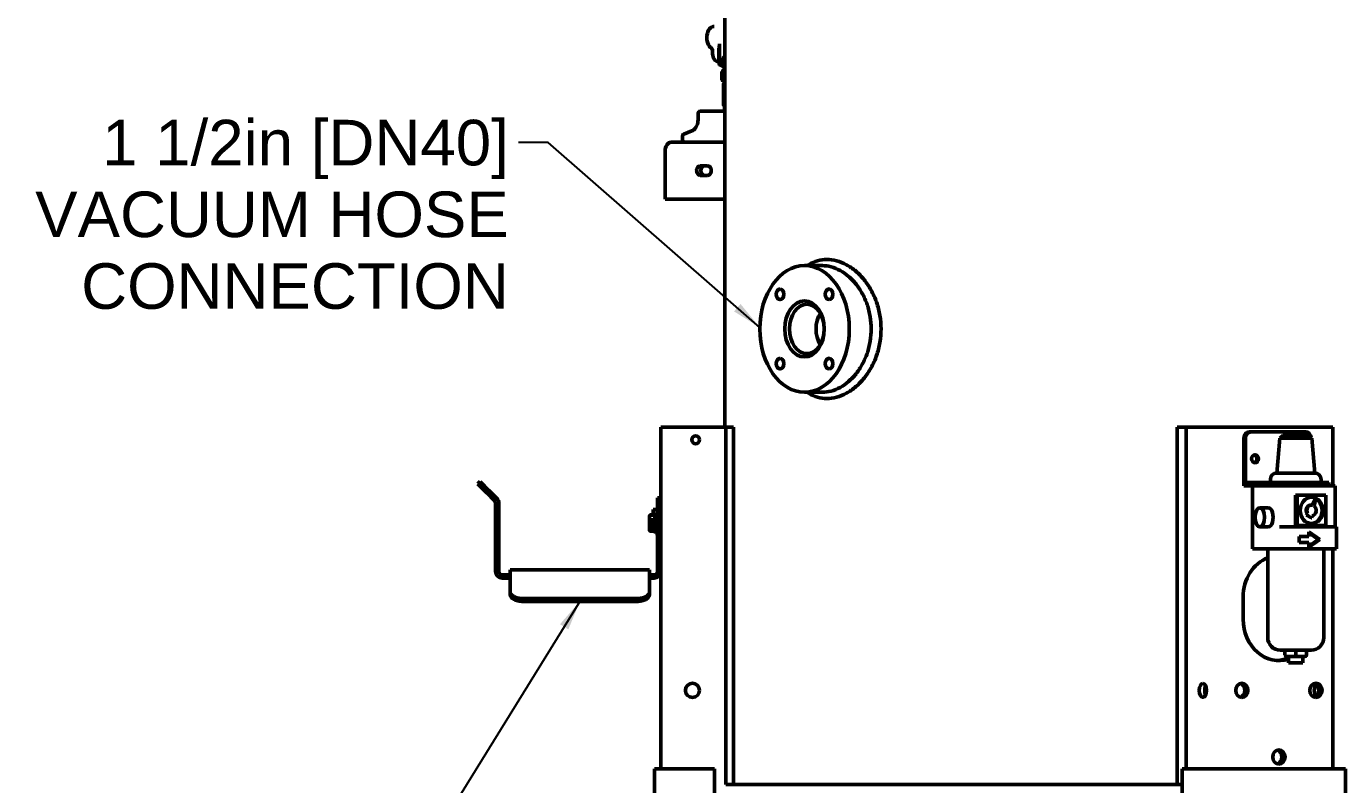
# Model space of a CAD drawing. Header units: inches. Extents: x 15 to 402, y 6 to 258.
# Drawn here: x 41.6 to 93.8, y 55.4 to 85.3 of the extents above; entities that cross this region are included whole.
import ezdxf

# ---------------------------------------------------------------- set-up
doc = ezdxf.new("R2010")
doc.units = ezdxf.units.IN
doc.header["$LTSCALE"] = 12
doc.header["$MEASUREMENT"] = 0
for name, color, linetype, lineweight in [('Dimension (ANSI)', 7, 'Continuous', 25), ('Symbol (ANSI)', 7, 'Continuous', 25), ('Visible (ANSI)', 7, 'Continuous', 50)]:
    doc.layers.add(name, color=color, linetype=linetype, lineweight=lineweight)
doc.styles.add('MEMCOR Medium', font='arial.ttf')
doc.styles.add('Standard D-E', font='arial.ttf')
doc.dimstyles.new('Default (ANSI)', dxfattribs={"dimscale": 12, "dimtxt": 0.15, "dimasz": 0.098425, "dimexe": 0.125, "dimexo": 0.0625, "dimgap": 0.031496, "dimtad": 0, "dimtih": 1, "dimtoh": 1, "dimdec": 4, "dimrnd": 1e-08, "dimzin": 3, "dimdsep": 46, "dimlunit": 5, "dimtxsty": 'MEMCOR Medium', "dimcen": 0.09, "dimdle": 0.393701, "dimclrd": 256, "dimclre": 256, "dimclrt": 256, "dimadec": 0, "dimazin": 1, "dimtfac": 0.8, "dimtofl": 0, "dimtmove": 0, "dimatfit": 3, "dimfxl": 1, "dimfrac": 1, "dimtolj": 1, "dimtzin": 4, "dimlwd": -1, "dimlwe": -1, "dimarcsym": 0})
doc.dimstyles.new('in [mm] D-E NeptuneBenson$7', dxfattribs={"dimscale": 12, "dimtxt": 0.15, "dimasz": 0.098425, "dimexe": 0.125, "dimexo": 0.063, "dimgap": 0.031496, "dimtad": 0, "dimtih": 1, "dimtoh": 1, "dimdec": 4, "dimrnd": 1e-08, "dimzin": 3, "dimdsep": 46, "dimlunit": 5, "dimtxsty": 'Standard D-E', "dimcen": 0.09, "dimdle": 0.393701, "dimclrd": 256, "dimclre": 256, "dimclrt": 256, "dimadec": 1, "dimazin": 1, "dimtfac": 1, "dimtofl": 0, "dimtmove": 0, "dimatfit": 3, "dimfxl": 1, "dimfrac": 1, "dimtolj": 1, "dimtzin": 4, "dimlwd": -1, "dimlwe": -1, "dimarcsym": 0})

# ---------------------------------------------------------------- blocks, each defined once
blk = doc.blocks.new('*D22')
at = {"layer": 'Defpoints', "color": 0, "transparency": 16777216}
for p in [(35.857, 131.747), (26.937, 34.332), (66.494, 34.332)]:
    blk.add_point(p, dxfattribs=at)
at = {"layer": 'Dimension (ANSI)', "transparency": 16777216}
for p, q in [((35.107, 131.747), (25.437, 131.747)), ((26.937, 130.566), (26.937, 87.135)), ((26.937, 35.513), (26.937, 80.394)), ((65.744, 34.332), (25.437, 34.332))]:
    blk.add_line(p, q, dxfattribs=at)
for points in [[(26.74, 130.566), (27.133, 130.566), (26.937, 131.747)], [(26.74, 35.513), (27.133, 35.513), (26.937, 34.332)]]:
    blk.add_solid(points, dxfattribs=at)
at = {"layer": 'Dimension (ANSI)', "transparency": 16777216, "char_height": 1.8, "attachment_point": 5, "style": 'MEMCOR Medium'}
for s, insert in [('\\A1; 97{\\H0.8x;\\S7#16;} in', (26.937, 85.604)), ('\\A1;[2474.3 mm]', (26.937, 82.233))]:
    blk.add_mtext(s, dxfattribs=dict(at, insert=insert))
blk = doc.blocks.new('*D23')
at = {"layer": 'Defpoints', "color": 0, "transparency": 16777216}
for p in [(39.876, 122.865), (66.907, 122.865), (66.494, 34.332)]:
    blk.add_point(p, dxfattribs=at)
at = {"layer": 'Dimension (ANSI)', "transparency": 16777216}
for p, q in [((66.157, 122.865), (38.376, 122.865)), ((39.876, 121.684), (39.876, 100.448)), ((39.876, 35.513), (39.876, 93.658)), ((65.744, 34.332), (38.376, 34.332))]:
    blk.add_line(p, q, dxfattribs=at)
for points in [[(39.68, 121.684), (40.073, 121.684), (39.876, 122.865)], [(39.68, 35.513), (40.073, 35.513), (39.876, 34.332)]]:
    blk.add_solid(points, dxfattribs=at)
at = {"layer": 'Dimension (ANSI)', "transparency": 16777216, "char_height": 1.8, "attachment_point": 5, "style": 'MEMCOR Medium'}
for s, insert in [('\\A1; 88{\\H0.8x;\\S9#16;} in', (39.876, 98.917)), ('\\A1;[2248.7 mm]', (39.876, 95.521))]:
    blk.add_mtext(s, dxfattribs=dict(at, insert=insert))

msp = doc.modelspace()

# ---------------------------------------------------------------- linework, layer by layer
at = {"layer": 'Visible (ANSI)'}
for p, q in [((69.22121, 69.48565), (69.22121, 110.15222)), ((68.73215, 84.3482), (68.73215, 84.2343)), ((68.97311, 84.3482), (68.97311, 83.91975)), ((68.99986, 83.79441), (68.99986, 84.40466)), ((68.97311, 83.91975), (68.98849, 83.91975)), ((68.98849, 83.83931), (68.98849, 83.91975)), ((69.09703, 83.50862), (69.09703, 83.1997)), ((69.19979, 83.63875), (69.12381, 83.54821)), ((69.22121, 83.63875), (69.19979, 83.63875)), ((69.14736, 83.16693), (69.12381, 83.18052)), ((69.1695, 83.16693), (69.14736, 83.16693)), ((69.15665, 83.05495), (69.15665, 82.19895)), ((69.22121, 83.16693), (69.1695, 83.16693)), ((69.19979, 83.08305), (69.1796, 83.07139)), ((69.19979, 83.08305), (69.19979, 83.16693)), ((69.21876, 83.08305), (69.19979, 83.08305)), ((69.22121, 83.08305), (69.21876, 83.08305)), ((68.15585, 81.87727), (68.15585, 81.62524)), ((68.23973, 81.96115), (69.22121, 81.96115)), ((69.19979, 82.17085), (69.1796, 82.18251)), ((69.19979, 82.17085), (69.21876, 82.17085)), ((69.19979, 82.17085), (69.19979, 81.96115)), ((69.21876, 82.17085), (69.22121, 82.17085)), ((67.54419, 80.98121), (67.54419, 80.82353)), ((67.91701, 81.18941), (67.59378, 81.06123)), ((66.85641, 78.49452), (66.85641, 80.38965)), ((67.08138, 80.73965), (69.22121, 80.73965)), ((68.24486, 79.80702), (68.53213, 79.80702)), ((68.53213, 79.43202), (68.24486, 79.43202)), ((69.22121, 78.49452), (66.85641, 78.49452)), ((72.36486, 75.86465), (73.07304, 75.86465)), ((72.36486, 70.86465), (73.07304, 70.86465)), ((66.68433, 55.98165), (66.68433, 69.48565)), ((66.68433, 69.48565), (67.37433, 69.48565)), ((67.37433, 69.48565), (69.24901, 69.48565)), ((69.55123, 69.48565), (69.24901, 69.48565)), ((69.24901, 55.36465), (69.24901, 69.48565)), ((69.55123, 55.36465), (69.55123, 69.48565)), ((87.08828, 69.48565), (87.45112, 69.48565)), ((87.08828, 69.48565), (87.08828, 55.36465)), ((87.45112, 69.48565), (88.38846, 69.48565)), ((87.45112, 69.48565), (87.45112, 55.98165)), ((88.38846, 69.48565), (89.33102, 69.48565)), ((89.33102, 69.48565), (92.89905, 69.48565)), ((92.89905, 69.48565), (93.24405, 69.48565)), ((93.24405, 67.17315), (93.24405, 69.48565)), ((89.73156, 67.17315), (89.73156, 69.04815)), ((89.79406, 69.04815), (89.79406, 67.29815)), ((90.01056, 69.29815), (89.94806, 69.29815)), ((92.17563, 69.29815), (90.01056, 69.29815)), ((91.14521, 69.04858), (91.0306, 67.67315)), ((91.2806, 69.17315), (91.14521, 69.04858)), ((92.41598, 69.04858), (91.14521, 69.04858)), ((91.2806, 69.17315), (92.2806, 69.17315)), ((92.2806, 69.17315), (92.41598, 69.04858)), ((92.41598, 69.04858), (92.5306, 67.67315)), ((59.53999, 67.33228), (59.44806, 67.24035)), ((59.53999, 67.33228), (59.89354, 66.97872)), ((89.79406, 67.29815), (90.29406, 67.29815)), ((90.29406, 67.29815), (93.0931, 67.29815)), ((90.7806, 67.29815), (90.7806, 67.42315)), ((91.0306, 67.67315), (92.5306, 67.67315)), ((92.7806, 67.29815), (92.7806, 67.42315)), ((93.0931, 67.29815), (93.0931, 67.17315)), ((59.80161, 66.8868), (59.44806, 67.24035)), ((59.80161, 66.8868), (60.11733, 66.57109)), ((60.20925, 66.66301), (59.89354, 66.97872)), ((90.29406, 67.17315), (89.73156, 67.17315)), ((90.07306, 67.17315), (90.07306, 64.67315)), ((90.92514, 67.17315), (90.29406, 67.17315)), ((91.13556, 67.17315), (90.92514, 67.17315)), ((91.13556, 67.17315), (91.47707, 67.17315)), ((91.47707, 67.17315), (92.3431, 67.17315)), ((91.77451, 66.79695), (91.77451, 65.59516)), ((91.83701, 66.79695), (91.77451, 66.79695)), ((92.97418, 66.79695), (91.83701, 66.79695)), ((91.83701, 66.79695), (91.83701, 65.59516)), ((92.3431, 67.17315), (93.20912, 67.17315)), ((92.97418, 65.59516), (92.97418, 66.79695)), ((93.20912, 67.17315), (93.33412, 67.17315)), ((93.33412, 67.17315), (93.33412, 65.55296)), ((60.1554, 66.47916), (60.1554, 63.78268)), ((60.2854, 63.78268), (60.2854, 66.47916)), ((66.38033, 65.941), (66.38033, 66.234)), ((66.47433, 66.234), (66.38033, 66.234)), ((66.68433, 66.69565), (66.55433, 66.69565)), ((66.55433, 66.19565), (66.55433, 66.69565)), ((90.69806, 66.29815), (90.35772, 66.29815)), ((92.37435, 66.40878), (92.4056, 66.40878)), ((92.41204, 66.40865), (92.52518, 66.61654)), ((92.44118, 66.40477), (92.55643, 66.61654)), ((92.55643, 66.61654), (92.50825, 66.37269)), ((92.52518, 66.61654), (92.55643, 66.61654)), ((66.23132, 65.97665), (66.24622, 66.00245)), ((66.23132, 65.97665), (66.23132, 65.92201)), ((66.23132, 65.92201), (66.23132, 65.66464)), ((66.44932, 66.01814), (66.25642, 66.01814)), ((66.44932, 65.82589), (66.25642, 65.82589)), ((66.38033, 65.941), (66.38033, 65.941)), ((66.47433, 65.941), (66.38033, 65.941)), ((66.47433, 65.847), (66.38033, 65.847)), ((66.38033, 65.554), (66.38033, 65.847)), ((66.47433, 65.941), (66.40533, 65.941)), ((66.44932, 66.01814), (66.44932, 65.92201)), ((66.44932, 65.97665), (66.47433, 65.97665)), ((66.44932, 65.92201), (66.44932, 65.82589)), ((66.44932, 65.82589), (66.44932, 65.66464)), ((66.47433, 66.10165), (66.47433, 65.28965)), ((66.47433, 66.10165), (66.55433, 66.10165)), ((66.55433, 66.19565), (66.55433, 63.78268)), ((92.19094, 66.00241), (92.22691, 66.06851)), ((92.19094, 66.00241), (92.22219, 66.00241)), ((92.38545, 65.90938), (92.19094, 66.00241)), ((92.22219, 66.00241), (92.25816, 66.06851)), ((92.4167, 65.90938), (92.22219, 66.00241)), ((92.22691, 66.06851), (92.25816, 66.06851)), ((92.38545, 65.90938), (92.4167, 65.90938)), ((92.43174, 65.98549), (92.4167, 65.90938)), ((66.23132, 65.66464), (66.23132, 65.43828)), ((66.23132, 65.43828), (66.23132, 65.41465)), ((66.23132, 65.41465), (66.24622, 65.38885)), ((66.44932, 65.5034), (66.25642, 65.5034)), ((66.44932, 65.37316), (66.25642, 65.37316)), ((66.47433, 65.554), (66.38033, 65.554)), ((66.44932, 65.66464), (66.44932, 65.5034)), ((66.44932, 65.5034), (66.44932, 65.43828)), ((66.44932, 65.43828), (66.44932, 65.37316)), ((66.44932, 65.41465), (66.47433, 65.41465)), ((66.47433, 65.28965), (66.55433, 65.28965)), ((90.69806, 65.54815), (90.35772, 65.54815)), ((91.19806, 65.55296), (91.13556, 65.55296)), ((91.19806, 65.55296), (91.53957, 65.55296)), ((93.27162, 65.55296), (91.53957, 65.55296)), ((91.83701, 65.59516), (91.77451, 65.59516)), ((91.83701, 65.59516), (92.97418, 65.59516)), ((92.29658, 65.16773), (92.29658, 65.35554)), ((92.29658, 65.35554), (92.73616, 65.04815)), ((92.67366, 65.04815), (92.29658, 65.31184)), ((93.27162, 65.55296), (93.39662, 65.55296)), ((93.39662, 65.55296), (93.39662, 64.67315)), ((90.07306, 64.67315), (91.19806, 64.67315)), ((90.67282, 64.67315), (90.67282, 61.17315)), ((91.53957, 64.67315), (91.19806, 64.67315)), ((91.53957, 64.67315), (93.27162, 64.67315)), ((91.90974, 64.92856), (91.90974, 65.16773)), ((91.90974, 65.16773), (92.29658, 65.16773)), ((92.29658, 64.92856), (91.90974, 64.92856)), ((92.73616, 65.04815), (92.29658, 64.74076)), ((92.29658, 64.78446), (92.67366, 65.04815)), ((92.29658, 64.74076), (92.29658, 64.92856)), ((92.73616, 65.04815), (92.67366, 65.04815)), ((92.88837, 64.67315), (92.88837, 61.17315)), ((93.24405, 55.98165), (93.24405, 64.67315)), ((93.39662, 64.67315), (93.27162, 64.67315)), ((60.73633, 63.65268), (60.4154, 63.65268)), ((60.73633, 63.85248), (60.73633, 62.9656)), ((66.23633, 63.85248), (60.73633, 63.85248)), ((66.23633, 62.9656), (66.23633, 63.85248)), ((66.42433, 63.65268), (66.23633, 63.65268)), ((60.4154, 63.52268), (60.73633, 63.52268)), ((66.23633, 63.52268), (66.42433, 63.52268)), ((60.73633, 62.9656), (60.73633, 62.85544)), ((65.73633, 62.71286), (61.23633, 62.71286)), ((61.23633, 62.60297), (65.73633, 62.60297)), ((66.23633, 62.85544), (66.23633, 62.9656)), ((89.70341, 61.89565), (89.70341, 62.77565)), ((92.38837, 60.67315), (91.17282, 60.67315)), ((91.35458, 60.67315), (91.35458, 60.48565)), ((91.7806, 60.67315), (91.7806, 60.48565)), ((91.7806, 60.48565), (91.7806, 60.42315)), ((92.20661, 60.67315), (92.20661, 60.48565)), ((91.41708, 60.42315), (91.7806, 60.42315)), ((91.49935, 60.42315), (91.49935, 60.17315)), ((92.06185, 60.17315), (91.49935, 60.17315)), ((91.7806, 60.42315), (92.14411, 60.42315)), ((92.06185, 60.42315), (92.06185, 60.17315)), ((66.43433, 35.08165), (66.43433, 55.98165)), ((66.43433, 55.98165), (67.12433, 55.98165)), ((67.12433, 55.98165), (68.81103, 55.98165)), ((68.81103, 55.98165), (68.81103, 38.83165)), ((87.28758, 55.98165), (88.13093, 55.98165)), ((87.28758, 51.83557), (87.28758, 55.98165)), ((88.13093, 55.98165), (89.07349, 55.98165)), ((89.07349, 55.98165), (93.40657, 55.98165)), ((93.40657, 55.98165), (93.75157, 55.98165)), ((93.75157, 35.08165), (93.75157, 55.98165)), ((69.55123, 55.36465), (69.24901, 55.36465)), ((69.55123, 55.36465), (87.08828, 55.36465)), ((87.08828, 55.36465), (87.28758, 55.36465))]:
    msp.add_line(p, q, dxfattribs=at)
for centre, radius in [((68.06139, 68.98565), 0.155), ((67.93433, 59.08565), 0.28)]:
    msp.add_circle(centre, radius, dxfattribs=at)
for centre, radius, start, end in [((68.23973, 81.87727), 0.08388, 90, 180), ((91.0306, 67.42315), 0.25, 90, 180), ((92.5306, 67.42315), 0.25, 0, 90), ((60.0254, 66.47916), 0.13, 0, 45), ((60.0254, 66.47916), 0.26, 0, 45), ((60.4154, 63.78268), 0.26, 180, 270), ((60.4154, 63.78268), 0.13, 180, 270), ((66.42433, 63.78268), 0.26, 270, 0), ((66.42433, 63.78268), 0.13, 270, 0), ((91.17282, 61.17315), 0.5, 180, 270), ((92.38837, 61.17315), 0.5, 270, 0), ((91.41708, 60.48565), 0.0625, 180, 270), ((92.14411, 60.48565), 0.0625, 270, 0)]:
    msp.add_arc(centre, radius, start, end, dxfattribs=at)
for centre, major_axis, ratio, start_param, end_param in [((68.79146, 84.87074), (0, 0.44561), 0.64278761, 0, 2.75995643), ((68.96174, 84.87074), (0, -0.44561), 0.12325683, 0.38163623, 1.00176674), ((69.05156, 84.40466), (0, -0.4194), 0.12325683, 4.14335939, 4.71238898), ((68.65667, 84.3482), (0, 0.11743), 0.64278761, 4.71238898, 5.90154908), ((68.97311, 84.2343), (0, -0.31455), 0.76604444, 4.71238898, 6.28318531), ((68.98759, 84.3482), (0, 0.11743), 0.12325683, 0.38163623, 1.57079633), ((69.27171, 83.95169), (0, -0.18349), 0.76604444, 3.50911824, 5.91565972), ((69.24475, 83.95169), (0, 0.14155), 0.76604444, 0.21889046, 2.9227022), ((69.05065, 84.75855), (0, 1.0485), 0.12325683, 2.63979764, 2.73770078), ((69.31552, 84.75855), (0, -1.0485), 0.76604444, 5.87929347, 6.16549353), ((67.08138, 80.38965), (0, 0.35), 0.64278761, 0, 1.57079633), ((68.24486, 79.61952), (0, -0.1875), 0.76604444, 3.14159265, 6.28318531), ((68.40556, 79.61952), (0, 0.1875), 0.76604444, 0, 3.14159265), ((68.53213, 79.61952), (0, 0.1875), 0.76604444, 3.14159265, 6.28318531), ((73.51038, 73.36465), (0, -0.975), 0.70710678, 4.01124167, 5.41353629), ((89.94806, 69.04815), (0, 0.25), 0.8660254, 0, 1.57079633), ((90.01056, 69.04815), (0, 0.25), 0.8660254, 0, 1.57079633), ((92.17563, 69.04815), (0, 0.25), 0.8660254, 4.80545193, 6.28318531), ((90.11044, 68.23565), (0, -0.15625), 0.8660254, 0.2330438, 2.90854885), ((90.69806, 65.92315), (0, 0.375), 0.5, 3.14159265, 6.28318531), ((92.37435, 66.19606), (0, 0.21272), 0.8660254, 0, 2.21379807), ((92.4056, 66.19606), (0, 0.21272), 0.8660254, 6.08882372, 8.49698338), ((92.37435, 66.19606), (0, -0.52038), 0.8660254, 0.03467795, 3.1069147), ((92.4056, 66.19606), (0, -0.21272), 0.8660254, 0.14239642, 2.55055608), ((91.11503, 62.77565), (0, 1.63), 0.8660254, 0.31863136, 1.57079633), ((91.11503, 61.89565), (0, -1.63), 0.8660254, 4.71238898, 6.55891486), ((90.99003, 61.89565), (0, -1.63), 0.8660254, 0.04428981, 0.36912516), ((88.32497, 59.08565), (0, -0.28), 0.5, 4.02552272, 5.39925524), ((89.52472, 59.08565), (0, -0.28), 0.8660254, 0.2606883, 2.88090435), ((92.6551, 59.08565), (0, 0.28), 0.5, 0.54947076, 2.5921219), ((92.45535, 59.08565), (0, -0.28), 0.8660254, 0.2606883, 2.88090435), ((90.99003, 56.45465), (0, -0.28), 0.8660254, 0.2606883, 2.88090435)]:
    msp.add_ellipse(centre, major_axis=major_axis, ratio=ratio, start_param=start_param, end_param=end_param, dxfattribs=at)
for centre, major_axis, ratio in [((72.36486, 73.36465), (0, 2.5), 0.70710678), ((71.39611, 74.73467), (0, 0.21094), 0.70710678), ((73.33361, 74.73467), (0, -0.21094), 0.70710678), ((72.36486, 73.36465), (0, -1.105), 0.70710678), ((72.45679, 73.36465), (0, 0.975), 0.70710678), ((71.39611, 71.99463), (0, 0.21094), 0.70710678), ((73.33361, 71.99463), (0, -0.21094), 0.70710678), ((90.17294, 68.23565), (0, -0.15625), 0.8660254), ((90.35772, 65.92315), (0, 0.375), 0.5), ((92.4056, 66.19606), (0, 0.52038), 0.8660254), ((88.10846, 59.08565), (0, 0.28), 0.5), ((89.64972, 59.08565), (0, -0.28), 0.8660254), ((92.58035, 59.08565), (0, -0.28), 0.8660254), ((91.11503, 56.45465), (0, -0.28), 0.8660254)]:
    msp.add_ellipse(centre, major_axis=major_axis, ratio=ratio, dxfattribs=at)
for points, weights in [([(69.09703, 83.50862), (69.16115, 83.62033), (69.22121, 83.54061)], [1.3976395859, 1.58560729126, 1.44675437085]), ([(69.1695, 83.16693), (69.13586, 83.16693), (69.09703, 83.1997)], [2.18222620054, 2.18222620054, 2.02554940852]), ([(69.15665, 83.05495), (69.18993, 83.08305), (69.21876, 83.08305)], [3.34375465086, 3.60239497321, 3.60239497321]), ([(69.22121, 83.1842), (69.19434, 83.16693), (69.1695, 83.16693)], [2.09672972184, 2.18222620054, 2.18222620054]), ([(69.21876, 83.08305), (69.21998, 83.08305), (69.22121, 83.083)], [3.60239497321, 3.60239497321, 3.60192817382]), ([(69.21876, 82.17085), (69.18993, 82.17085), (69.15665, 82.19895)], [3.60239497321, 3.60239497321, 3.34375465086]), ([(69.22121, 82.1709), (69.21998, 82.17085), (69.21876, 82.17085)], [3.60192817382, 3.60239497321, 3.60239497321]), ([(66.25642, 66.01814), (66.23132, 65.96663), (66.23132, 65.92201)], [1, 1.0379548493, 1]), ([(66.23132, 65.92201), (66.23132, 65.8774), (66.25642, 65.82589)], [1, 1.0379548493, 1]), ([(66.25642, 65.82589), (66.23132, 65.73948), (66.23132, 65.66464)], [1, 1.0379548493, 1]), ([(66.24622, 66.00245), (66.25062, 66.01007), (66.25642, 66.01814)], [1.01321740494, 1.00852226611, 1]), ([(66.23132, 65.66464), (66.23132, 65.58981), (66.25642, 65.5034)], [1, 1.0379548493, 1]), ([(66.25642, 65.5034), (66.23132, 65.4685), (66.23132, 65.43828)], [1, 1.0379548493, 1]), ([(66.23132, 65.43828), (66.23132, 65.40806), (66.25642, 65.37316)], [1, 1.0379548493, 1])]:
    msp.add_rational_spline(points, weights, degree=2, dxfattribs=at)
for points, knots in [([(67.91701, 81.18941), (67.94232, 81.19944), (67.96726, 81.21395), (68.01472, 81.25195), (68.03721, 81.27543), (68.07762, 81.33032), (68.09552, 81.3617), (68.12492, 81.43027), (68.13642, 81.46744), (68.15189, 81.54482), (68.15585, 81.58503), (68.15585, 81.62524)], [3.43650117, 3.43650117, 3.43650117, 3.43650117, 3.69167874, 3.69167874, 3.9468563, 3.9468563, 4.20203386, 4.20203386, 4.45721142, 4.45721142, 4.71238898, 4.71238898, 4.71238898, 4.71238898]), ([(67.59378, 81.06123), (67.58667, 81.05841), (67.58048, 81.05462), (67.569, 81.04544), (67.56413, 81.03991), (67.55633, 81.02877), (67.55341, 81.02313), (67.54887, 81.01194), (67.54725, 81.00639), (67.54502, 80.99535), (67.54441, 80.98985), (67.5442, 80.98331), (67.54419, 80.98226), (67.54419, 80.98121)], [0.23921633, 0.23921633, 0.23921633, 0.23921633, 0.45710213, 0.45710213, 0.72095128, 0.72095128, 0.98726728, 0.98726728, 1.25358328, 1.25358328, 1.51989928, 1.51989928, 1.57079633, 1.57079633, 1.57079633, 1.57079633]), ([(67.54419, 80.82353), (67.54419, 80.81699), (67.54483, 80.81045), (67.54758, 80.79732), (67.54967, 80.79072), (67.55584, 80.77749), (67.55993, 80.77083), (67.57118, 80.75812), (67.57839, 80.75203), (67.59444, 80.74385), (67.60249, 80.74122), (67.6138, 80.73983), (67.61667, 80.73965), (67.61954, 80.73965)], [0, 0, 0, 0, 0.31415927, 0.31415927, 0.62831853, 0.62831853, 0.9424778, 0.9424778, 1.2540516, 1.2540516, 1.49161013, 1.49161013, 1.57079633, 1.57079633, 1.57079633, 1.57079633]), ([(72.47537, 70.86466), (72.49422, 70.85138), (72.5133, 70.8386), (72.64304, 70.75616), (72.76059, 70.703), (73.00217, 70.63323), (73.12622, 70.61663), (73.37091, 70.61663), (73.4997, 70.63323), (73.76065, 70.703), (73.89281, 70.75616), (74.15046, 70.89653), (74.27616, 70.98385), (74.51184, 71.18547), (74.62179, 71.29978), (74.81852, 71.54324), (74.91209, 71.68079), (75.07862, 71.98044), (75.15157, 72.14254), (75.26947, 72.48092), (75.31449, 72.65749), (75.3737, 73.01283), (75.38786, 73.19162), (75.38786, 73.53768), (75.3737, 73.71647), (75.31449, 74.07181), (75.26947, 74.24837), (75.15157, 74.58676), (75.07862, 74.74886), (74.91209, 75.04851), (74.81852, 75.18606), (74.62179, 75.42952), (74.51184, 75.54382), (74.27616, 75.74544), (74.15046, 75.83277), (73.89281, 75.97314), (73.76065, 76.02629), (73.4997, 76.09607), (73.37091, 76.11267), (73.12622, 76.11267), (73.00217, 76.09607), (72.76059, 76.02629), (72.64304, 75.97314), (72.5133, 75.8907), (72.49422, 75.87792), (72.47537, 75.86464)], [7.68057648, 7.68057648, 7.68057648, 7.68057648, 7.91082455, 7.91082455, 9.22924621, 9.22924621, 10.54766786, 10.54766786, 11.86608951, 11.86608951, 13.18451116, 13.18451116, 14.50293282, 14.50293282, 15.82135447, 15.82135447, 17.13984978, 17.13984978, 18.45834509, 18.45834509, 19.7768404, 19.7768404, 21.09533572, 21.09533572, 22.41383103, 22.41383103, 23.73232634, 23.73232634, 25.05082165, 25.05082165, 26.36931696, 26.36931696, 27.68773862, 27.68773862, 29.00616027, 29.00616027, 30.32458192, 30.32458192, 31.64300357, 31.64300357, 32.96142523, 32.96142523, 34.27984688, 34.27984688, 34.51009495, 34.51009495, 34.51009495, 34.51009495]), ([(73.07304, 70.86465), (73.18428, 70.86465), (73.30116, 70.87974), (73.53756, 70.94317), (73.65707, 70.9915), (73.8897, 71.11917), (74.003, 71.19862), (74.21515, 71.38207), (74.31397, 71.48609), (74.4906, 71.70768), (74.5745, 71.83286), (74.72365, 72.10556), (74.7889, 72.25307), (74.89428, 72.56094), (74.93448, 72.72155), (74.98731, 73.04475), (74.99994, 73.20733), (74.99994, 73.52197), (74.98731, 73.68455), (74.93448, 74.00774), (74.89428, 74.16836), (74.7889, 74.47623), (74.72365, 74.62374), (74.5745, 74.89644), (74.4906, 75.02162), (74.31397, 75.24321), (74.21515, 75.34723), (74.003, 75.53068), (73.8897, 75.61012), (73.65707, 75.7378), (73.53756, 75.78613), (73.30116, 75.84956), (73.18428, 75.86465), (73.07304, 75.86465)], [-28.7699712, -28.7699712, -28.7699712, -28.7699712, -27.57124359, -27.57124359, -26.37251598, -26.37251598, -25.17378837, -25.17378837, -23.97506076, -23.97506076, -22.77629077, -22.77629077, -21.57752078, -21.57752078, -20.37875079, -20.37875079, -19.1799808, -19.1799808, -17.98121081, -17.98121081, -16.78244082, -16.78244082, -15.58367083, -15.58367083, -14.38490084, -14.38490084, -13.18617323, -13.18617323, -11.98744562, -11.98744562, -10.78871801, -10.78871801, -9.5899904, -9.5899904, -9.5899904, -9.5899904]), ([(61.23633, 62.71286), (61.17354, 62.71286), (61.10657, 62.71959), (60.98338, 62.74663), (60.92716, 62.7669), (60.83834, 62.81285), (60.79985, 62.8416), (60.74884, 62.90305), (60.73633, 62.93571), (60.73633, 62.9656)], [3.83284768, 3.83284768, 3.83284768, 3.83284768, 4.3112545, 4.3112545, 4.78966133, 4.78966133, 5.26851574, 5.26851574, 5.74737015, 5.74737015, 5.74737015, 5.74737015]), ([(60.73633, 62.85544), (60.73633, 62.82562), (60.74884, 62.79302), (60.79985, 62.73164), (60.83834, 62.70292), (60.92716, 62.65699), (60.98338, 62.63673), (61.10657, 62.6097), (61.17354, 62.60297), (61.23633, 62.60297)], [1.91849933, 1.91849933, 1.91849933, 1.91849933, 2.39737053, 2.39737053, 2.87624174, 2.87624174, 3.35464909, 3.35464909, 3.83305645, 3.83305645, 3.83305645, 3.83305645]), ([(66.23633, 62.9656), (66.23633, 62.93571), (66.22381, 62.90305), (66.1728, 62.8416), (66.13431, 62.81285), (66.04549, 62.7669), (65.98927, 62.74663), (65.86608, 62.71959), (65.79911, 62.71286), (65.73633, 62.71286)], [1.91832521, 1.91832521, 1.91832521, 1.91832521, 2.39717963, 2.39717963, 2.87603404, 2.87603404, 3.35444086, 3.35444086, 3.83284768, 3.83284768, 3.83284768, 3.83284768]), ([(65.73633, 62.60297), (65.79911, 62.60297), (65.86608, 62.6097), (65.98927, 62.63673), (66.04549, 62.65699), (66.13431, 62.70292), (66.1728, 62.73164), (66.22381, 62.79302), (66.23633, 62.82562), (66.23633, 62.85544)], [3.83305645, 3.83305645, 3.83305645, 3.83305645, 4.3114638, 4.3114638, 4.78987116, 4.78987116, 5.26874236, 5.26874236, 5.74761357, 5.74761357, 5.74761357, 5.74761357])]:
    msp.add_open_spline(points, degree=3, knots=knots, dxfattribs=at)

# ---------------------------------------------------------------- texts
at = {"layer": 'Symbol (ANSI)', "insert": (60.6759, 81.62578), "char_height": 1.8000001, "width": 18.7271355, "attachment_point": 3, "line_spacing_factor": 0.944221, "style": 'Standard D-E'}
msp.add_mtext('\\fArial|b0|i0;1 1/2in [DN40] \\P\\fArial|b0|i0;VACUUM HOSE\\P\\fArial|b0|i0;CONNECTION\\P', dxfattribs=at)

# ---------------------------------------------------------------- dimensions: what is measured, and where the dimension line sits
at = {"layer": 'Dimension (ANSI)'}
for base, p1, p2, text, picture, middle in [((26.936647, 34.331649), (35.856598, 131.746998), (66.494325, 34.331649), ' <> in\\X[2474.3 mm]', '*D22', (26.936647, 83.764495)), ((39.87645, 122.86465), (66.49433, 34.33165), (66.9068, 122.86465), ' <> in\\X[2248.7 mm]', '*D23', (39.87645, 97.05277))]:
    dim = msp.add_linear_dim(base=base, p1=p1, p2=p2, angle=90, text=text, dimstyle='Default (ANSI)', override={"dimgap": 0.031496, "dimdec": 4, "dimpost": '', "dimtol": 0, "dimlim": 0, "dimtp": 0, "dimtm": 0, "dimtdec": 2, "dimatfit": 1}, dxfattribs=at)
    dim.commit()
    dim.dimension.update_dxf_attribs({"geometry": picture, "text_midpoint": middle, "dimtype": 160})

# ---------------------------------------------------------------- leaders
at = {"layer": 'Symbol (ANSI)', "annotation_type": 0, "has_hookline": 1, "hookline_direction": 1}
for points, text_width in [([(70.59762, 73.42571), (62.23495, 80.72578), (61.05385, 80.72578)], 18.57585), ([(63.48633, 62.60297), (58.28349, 54.18308), (57.10239, 54.18308)], 11.64229)]:
    msp.add_leader(points, dimstyle='in [mm] D-E NeptuneBenson$7', override={"dimtad": 0}, dxfattribs=dict(at, text_width=text_width))

doc.saveas('drawing.dxf')
